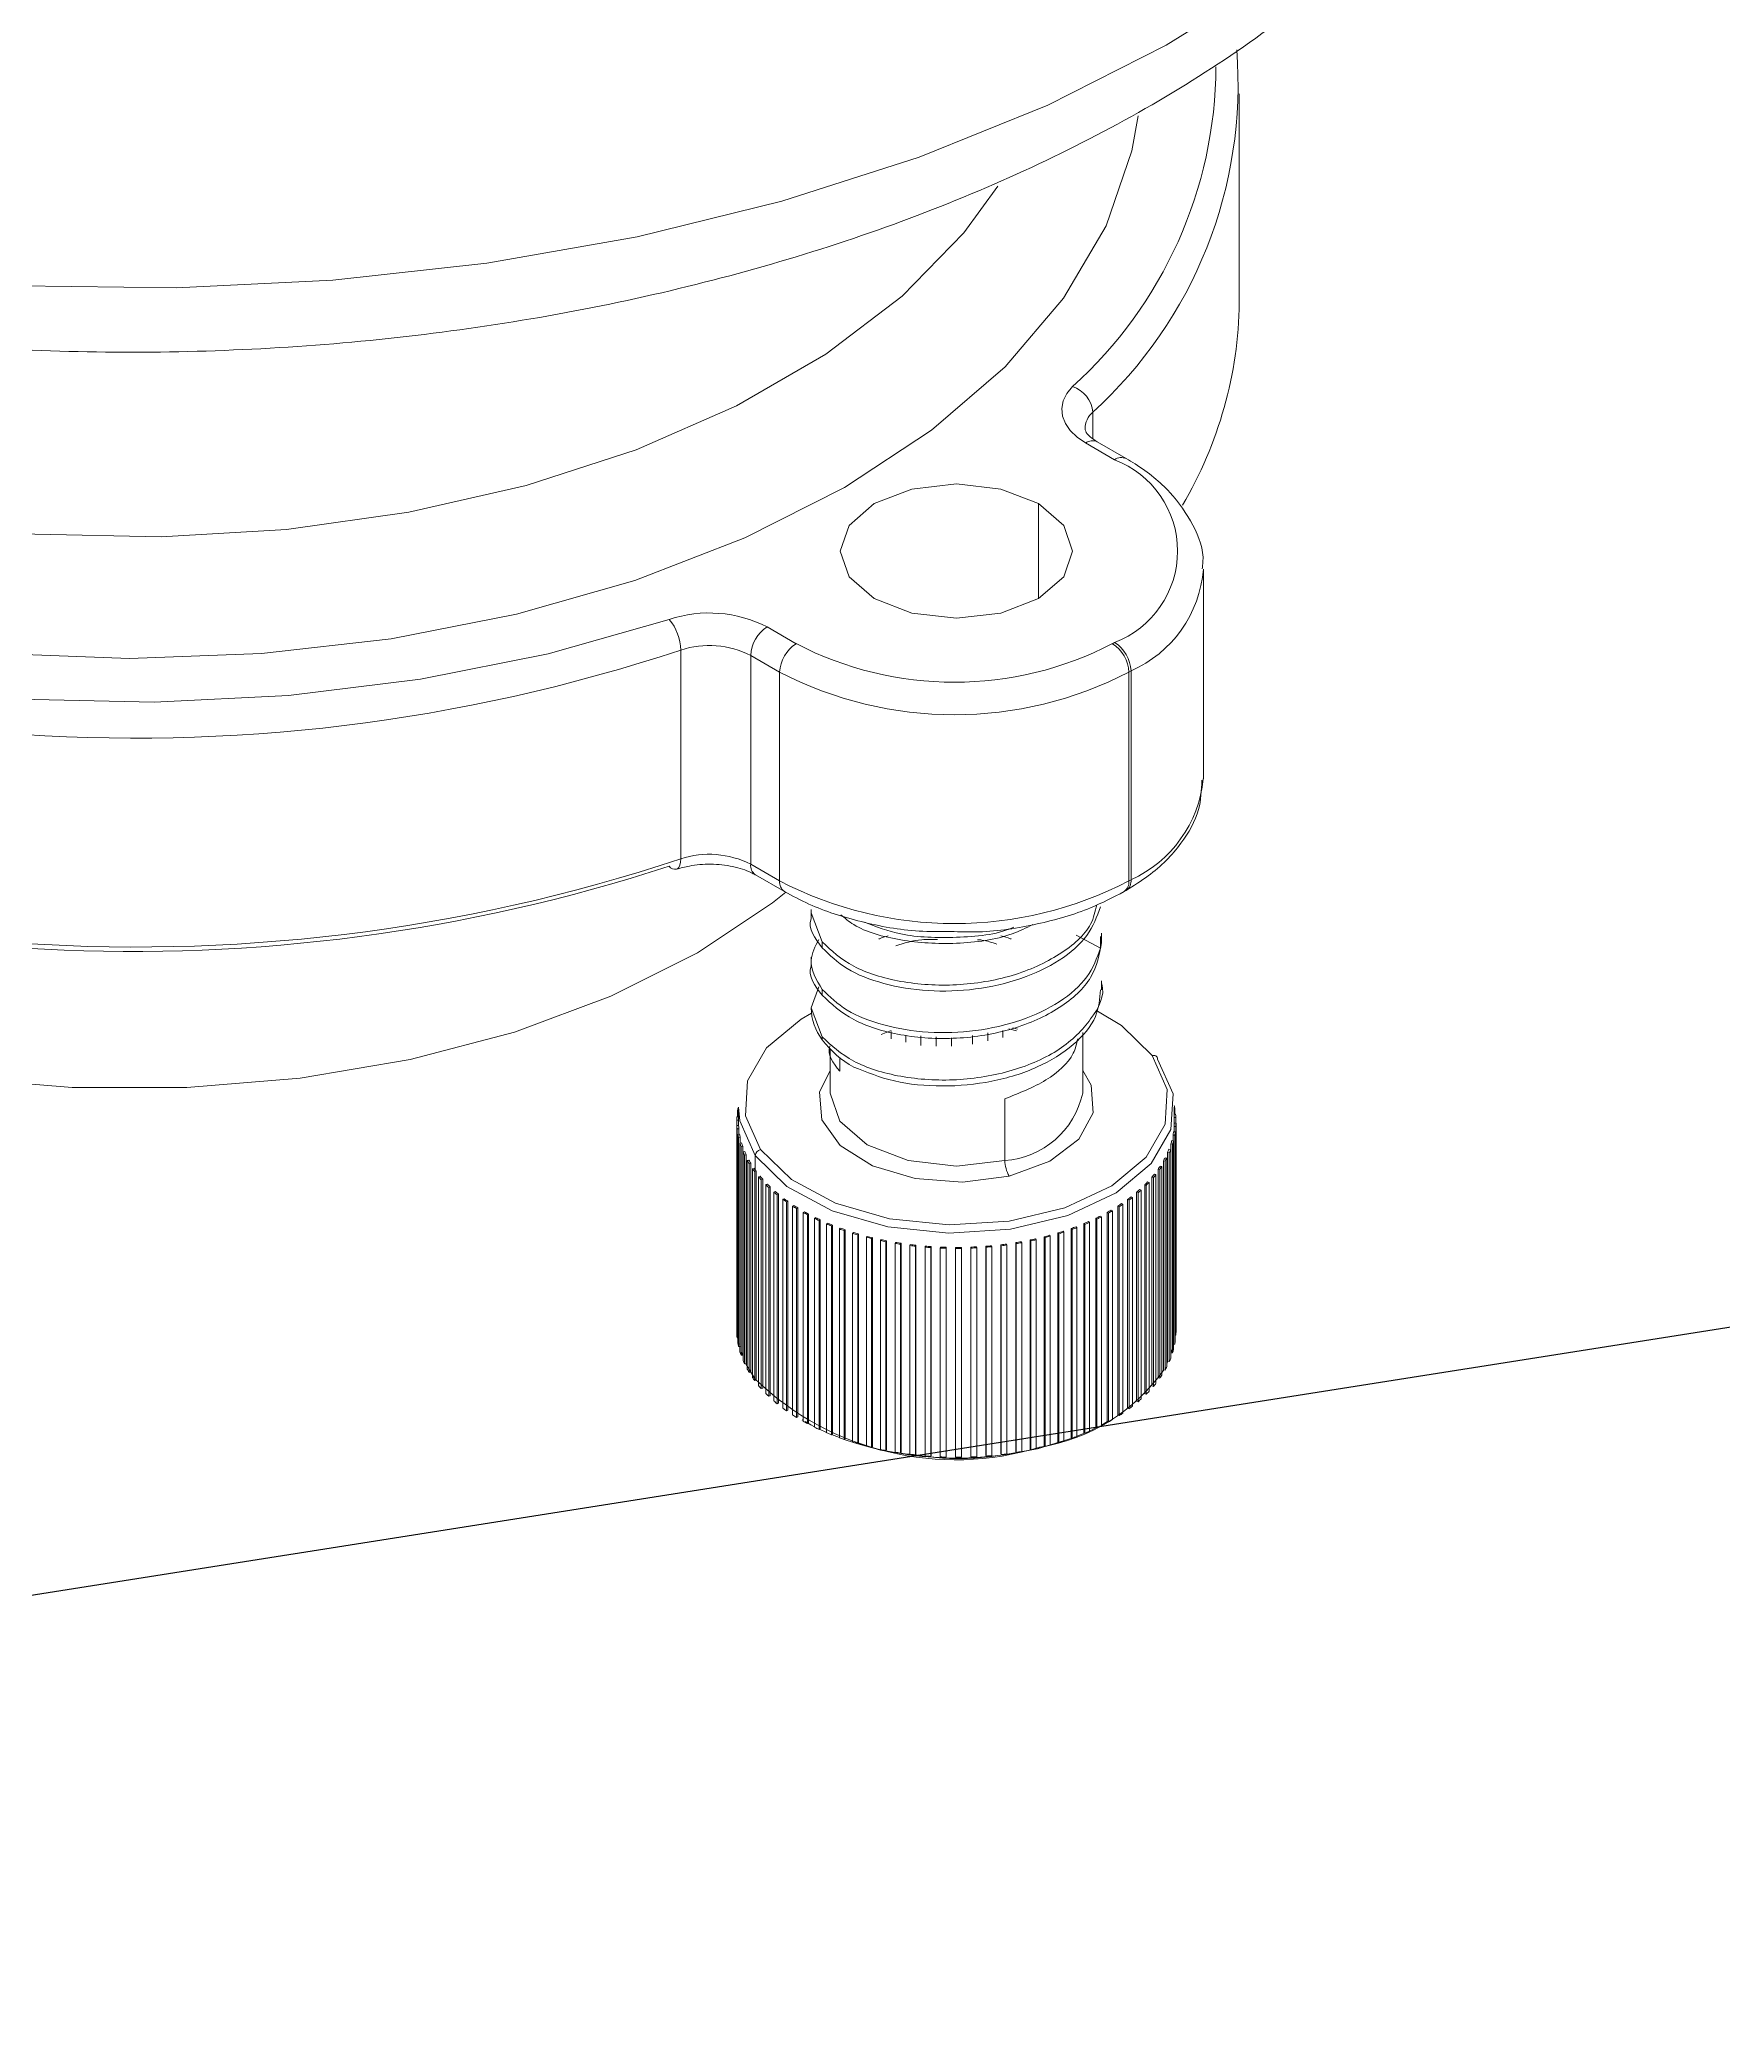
# Model space of a CAD drawing. Header units: centimetres. Extents: x -13594 to 4017, y -3206 to 1780.
# Drawn here: x -325.3 to -275, y -3063.3 to -3003.8 of the extents above; entities that cross this region are included whole.
import ezdxf
from ezdxf import colors
from ezdxf.entities.mleader import LeaderData, LeaderLine
from ezdxf.math import Vec2, Vec3

# ---------------------------------------------------------------- set-up
doc = ezdxf.new("R2010")
doc.units = ezdxf.units.CM
doc.layers.add('num of plumbing', color=250, linetype='Continuous')

msp = doc.modelspace()

# ---------------------------------------------------------------- linework, layer by layer
at = {"color": 7, "linetype": 'Continuous', "lineweight": 0}
for p, q in [((-289.429, -3011.684), (-289.429, -3005.446)), ((-293.809, -3015.747), (-293.809, -3014.955)), ((-293.156, -3016.378), (-294.021, -3015.878)), ((-292.809, -3016.343), (-293.674, -3015.844)), ((-295.427, -3020.524), (-295.427, -3017.689)), ((-290.504, -3025.911), (-290.504, -3019.673)), ((-303.538, -3021.372), (-302.673, -3021.872)), ((-293.22, -3021.872), (-293.156, -3021.835)), ((-306.119, -3028.299), (-306.119, -3022.061)), ((-303.164, -3022.722), (-304.029, -3022.223)), ((-304.029, -3028.46), (-304.029, -3022.223)), ((-303.164, -3028.96), (-303.164, -3022.722)), ((-292.665, -3022.685), (-292.729, -3022.722)), ((-292.729, -3028.96), (-292.729, -3022.722)), ((-292.665, -3028.923), (-292.665, -3022.685)), ((-304.029, -3028.46), (-303.164, -3028.96)), ((-303.885, -3028.778), (-303.02, -3029.278)), ((-292.729, -3028.96), (-292.665, -3028.923)), ((-292.872, -3029.278), (-292.809, -3029.241)), ((-302.223, -3029.817), (-302.223, -3030.086)), ((-301.891, -3030.781), (-302.223, -3029.912)), ((-301.891, -3030.959), (-301.891, -3030.781)), ((-294.301, -3030.574), (-293.579, -3030.972)), ((-293.579, -3030.618), (-293.579, -3030.972)), ((-293.542, -3030.795), (-293.542, -3030.519)), ((-302.223, -3031.235), (-302.223, -3031.504)), ((-293.542, -3032.213), (-293.542, -3031.944)), ((-301.99, -3032.118), (-302.223, -3032.747)), ((-301.891, -3032.376), (-301.891, -3032.199)), ((-302.223, -3032.747), (-301.891, -3033.617)), ((-301.891, -3033.705), (-301.891, -3033.617)), ((-299.834, -3033.43), (-300.129, -3033.544)), ((-299.834, -3033.459), (-299.834, -3033.68)), ((-299.393, -3033.563), (-299.393, -3033.776)), ((-298.943, -3033.59), (-298.943, -3033.873)), ((-298.489, -3033.618), (-298.489, -3033.893)), ((-298.032, -3033.646), (-298.032, -3033.89)), ((-297.402, -3033.575), (-297.402, -3033.839)), ((-296.947, -3033.498), (-296.947, -3033.737)), ((-296.496, -3033.422), (-296.496, -3033.637)), ((-296.088, -3033.436), (-296.317, -3033.377)), ((-296.052, -3033.389), (-296.197, -3033.345)), ((-294.106, -3035.296), (-294.106, -3033.483)), ((-301.659, -3033.979), (-301.659, -3035.296)), ((-301.37, -3034.644), (-301.37, -3034.236)), ((-296.434, -3037.31), (-296.434, -3035.467)), ((-304.445, -3036.101), (-304.445, -3042.338)), ((-304.393, -3036.101), (-304.445, -3036.101)), ((-304.44, -3036.001), (-304.393, -3036.002)), ((-304.393, -3035.838), (-304.423, -3035.836)), ((-304.423, -3035.836), (-304.423, -3036.002)), ((-304.407, -3035.738), (-304.393, -3035.738)), ((-304.393, -3035.721), (-304.393, -3036.264)), ((-291.372, -3036.192), (-291.372, -3035.721)), ((-291.353, -3035.764), (-291.372, -3035.765)), ((-291.372, -3035.929), (-291.331, -3035.928)), ((-291.323, -3036.028), (-291.372, -3036.029)), ((-291.353, -3035.764), (-291.353, -3035.929)), ((-291.323, -3036.028), (-291.323, -3036.193)), ((-304.442, -3036.266), (-304.39, -3036.264)), ((-304.442, -3036.266), (-304.442, -3042.503)), ((-304.382, -3036.364), (-304.434, -3036.365)), ((-304.434, -3036.365), (-304.434, -3042.603)), ((-304.412, -3036.53), (-304.36, -3036.526)), ((-304.412, -3036.53), (-304.412, -3042.767)), ((-304.34, -3036.625), (-304.392, -3036.628)), ((-304.392, -3036.628), (-304.392, -3042.866)), ((-304.382, -3036.528), (-304.382, -3036.364)), ((-304.34, -3036.791), (-304.34, -3036.625)), ((-291.447, -3036.715), (-291.395, -3036.72)), ((-291.41, -3036.553), (-291.41, -3036.718)), ((-291.358, -3036.556), (-291.41, -3036.553)), ((-291.395, -3036.72), (-291.395, -3042.957)), ((-291.394, -3036.454), (-291.342, -3036.457)), ((-291.377, -3036.291), (-291.377, -3036.455)), ((-291.325, -3036.292), (-291.377, -3036.291)), ((-291.372, -3036.192), (-291.32, -3036.193)), ((-291.358, -3036.556), (-291.358, -3042.794)), ((-291.342, -3036.457), (-291.342, -3042.695)), ((-291.325, -3036.292), (-291.325, -3042.53)), ((-291.32, -3036.193), (-291.32, -3042.431)), ((-304.35, -3036.792), (-304.298, -3036.786)), ((-304.35, -3036.792), (-304.35, -3043.029)), ((-304.267, -3036.884), (-304.318, -3036.889)), ((-304.318, -3036.889), (-304.318, -3043.127)), ((-304.267, -3043.121), (-304.267, -3036.884)), ((-304.256, -3037.05), (-304.205, -3037.043)), ((-304.256, -3037.05), (-304.256, -3043.288)), ((-304.162, -3037.139), (-304.213, -3037.147)), ((-304.213, -3037.147), (-304.213, -3043.384)), ((-304.162, -3043.377), (-304.162, -3037.139)), ((-304.131, -3037.305), (-304.082, -3037.295)), ((-304.131, -3037.305), (-304.131, -3043.543)), ((-303.895, -3037.163), (-303.895, -3037.588)), ((-291.698, -3037.321), (-291.698, -3043.559)), ((-291.648, -3037.33), (-291.698, -3037.321)), ((-291.648, -3037.33), (-291.648, -3043.568)), ((-291.646, -3037.226), (-291.596, -3037.235)), ((-291.596, -3037.235), (-291.596, -3043.473)), ((-291.571, -3037.069), (-291.571, -3043.307)), ((-291.52, -3037.076), (-291.571, -3037.069)), ((-291.531, -3036.972), (-291.48, -3036.979)), ((-291.52, -3037.076), (-291.52, -3043.314)), ((-291.48, -3036.979), (-291.48, -3043.217)), ((-291.475, -3036.813), (-291.475, -3043.05)), ((-291.423, -3036.818), (-291.475, -3036.813)), ((-291.423, -3036.818), (-291.423, -3043.055)), ((-304.027, -3037.389), (-304.076, -3037.399)), ((-304.076, -3037.399), (-304.076, -3043.637)), ((-304.027, -3043.627), (-304.027, -3037.389)), ((-303.976, -3037.554), (-303.928, -3037.542)), ((-303.976, -3037.554), (-303.976, -3043.791)), ((-303.862, -3037.634), (-303.91, -3037.645)), ((-303.91, -3037.645), (-303.91, -3043.883)), ((-303.862, -3043.872), (-303.862, -3037.634)), ((-303.791, -3037.796), (-303.745, -3037.782)), ((-303.791, -3037.796), (-303.791, -3044.033)), ((-303.668, -3037.871), (-303.714, -3037.885)), ((-303.714, -3037.885), (-303.714, -3044.122)), ((-303.668, -3044.109), (-303.668, -3037.871)), ((-292.041, -3037.806), (-292.041, -3044.044)), ((-291.994, -3037.819), (-292.041, -3037.806)), ((-291.994, -3037.819), (-291.994, -3044.057)), ((-291.967, -3037.717), (-291.92, -3037.73)), ((-291.92, -3037.73), (-291.92, -3043.967)), ((-291.855, -3037.567), (-291.855, -3043.805)), ((-291.806, -3037.578), (-291.855, -3037.567)), ((-291.806, -3037.578), (-291.806, -3043.816)), ((-291.792, -3037.475), (-291.743, -3037.486)), ((-291.743, -3037.486), (-291.743, -3043.723)), ((-303.577, -3038.03), (-303.533, -3038.014)), ((-303.577, -3038.03), (-303.577, -3044.267)), ((-303.445, -3038.1), (-303.49, -3038.115)), ((-303.49, -3038.115), (-303.49, -3044.353)), ((-303.445, -3044.338), (-303.445, -3038.1)), ((-303.336, -3038.254), (-303.293, -3038.237)), ((-303.336, -3038.254), (-303.336, -3044.492)), ((-303.196, -3038.319), (-303.238, -3038.336)), ((-303.238, -3038.336), (-303.238, -3044.574)), ((-303.196, -3044.557), (-303.196, -3038.319)), ((-303.068, -3038.469), (-303.027, -3038.45)), ((-303.068, -3038.469), (-303.068, -3044.707)), ((-302.92, -3038.528), (-302.961, -3038.546)), ((-302.92, -3044.765), (-302.92, -3038.528)), ((-292.766, -3038.471), (-292.766, -3044.709)), ((-292.725, -3038.49), (-292.766, -3038.471)), ((-292.725, -3038.49), (-292.725, -3044.727)), ((-292.662, -3038.392), (-292.62, -3038.411)), ((-292.62, -3038.411), (-292.62, -3044.648)), ((-292.498, -3038.26), (-292.498, -3044.497)), ((-292.455, -3038.276), (-292.498, -3038.26)), ((-292.455, -3038.276), (-292.455, -3044.514)), ((-292.403, -3038.177), (-292.36, -3038.193)), ((-292.36, -3038.193), (-292.36, -3044.431)), ((-292.256, -3038.038), (-292.256, -3044.275)), ((-292.21, -3038.052), (-292.256, -3038.038)), ((-292.21, -3038.052), (-292.21, -3044.29)), ((-292.171, -3037.951), (-292.126, -3037.966)), ((-292.126, -3037.966), (-292.126, -3044.204)), ((-302.961, -3038.546), (-302.961, -3044.784)), ((-302.775, -3038.672), (-302.737, -3038.652)), ((-302.775, -3038.672), (-302.775, -3044.91)), ((-302.62, -3038.725), (-302.659, -3038.745)), ((-302.659, -3038.745), (-302.659, -3044.983)), ((-302.62, -3044.963), (-302.62, -3038.725)), ((-302.458, -3038.863), (-302.422, -3038.841)), ((-302.458, -3038.863), (-302.458, -3045.101)), ((-302.297, -3038.909), (-302.333, -3038.931)), ((-302.333, -3038.931), (-302.333, -3045.169)), ((-302.297, -3045.147), (-302.297, -3038.909)), ((-302.118, -3039.04), (-302.085, -3039.017)), ((-302.118, -3039.04), (-302.118, -3045.278)), ((-301.953, -3039.08), (-301.986, -3039.104)), ((-301.986, -3039.104), (-301.986, -3045.341)), ((-301.953, -3045.318), (-301.953, -3039.08)), ((-293.936, -3039.136), (-293.905, -3039.16)), ((-293.715, -3039.035), (-293.715, -3045.272)), ((-293.682, -3039.057), (-293.715, -3039.035)), ((-293.682, -3039.057), (-293.682, -3045.295)), ((-293.585, -3038.97), (-293.551, -3038.993)), ((-293.551, -3038.993), (-293.551, -3045.231)), ((-293.377, -3038.86), (-293.377, -3045.097)), ((-293.34, -3038.881), (-293.377, -3038.86)), ((-293.34, -3038.881), (-293.34, -3045.119)), ((-293.254, -3038.79), (-293.217, -3038.811)), ((-293.217, -3038.811), (-293.217, -3045.049)), ((-293.06, -3038.672), (-293.06, -3044.909)), ((-293.021, -3038.692), (-293.06, -3038.672)), ((-293.021, -3038.692), (-293.021, -3044.929)), ((-292.946, -3038.597), (-292.907, -3038.617)), ((-292.907, -3038.617), (-292.907, -3044.855)), ((-301.759, -3039.204), (-301.728, -3039.179)), ((-301.759, -3039.204), (-301.759, -3045.442)), ((-301.588, -3039.237), (-301.618, -3039.262)), ((-301.618, -3039.262), (-301.618, -3045.499)), ((-301.588, -3045.475), (-301.588, -3039.237)), ((-301.38, -3039.353), (-301.352, -3039.327)), ((-301.38, -3039.353), (-301.38, -3045.59)), ((-301.206, -3039.379), (-301.233, -3039.404)), ((-301.233, -3039.404), (-301.233, -3045.642)), ((-301.206, -3045.617), (-301.206, -3039.379)), ((-300.984, -3039.486), (-300.96, -3039.459)), ((-300.984, -3039.486), (-300.984, -3045.723)), ((-300.807, -3039.505), (-300.831, -3039.531)), ((-300.831, -3039.531), (-300.831, -3045.769)), ((-300.807, -3045.742), (-300.807, -3039.505)), ((-300.573, -3039.602), (-300.552, -3039.575)), ((-300.573, -3039.602), (-300.573, -3045.84)), ((-300.394, -3039.614), (-300.415, -3039.642)), ((-300.415, -3039.642), (-300.415, -3045.88)), ((-300.394, -3045.852), (-300.394, -3039.614)), ((-300.149, -3039.702), (-300.131, -3039.674)), ((-300.149, -3039.702), (-300.149, -3045.94)), ((-299.969, -3039.707), (-299.986, -3039.735)), ((-299.969, -3045.945), (-299.969, -3039.707)), ((-295.678, -3039.683), (-295.678, -3045.921)), ((-295.659, -3039.711), (-295.678, -3039.683)), ((-295.659, -3039.711), (-295.659, -3045.949)), ((-295.517, -3039.648), (-295.498, -3039.676)), ((-295.498, -3039.676), (-295.498, -3045.914)), ((-295.256, -3039.586), (-295.256, -3045.824)), ((-295.234, -3039.613), (-295.256, -3039.586)), ((-295.234, -3039.613), (-295.234, -3045.851)), ((-295.099, -3039.544), (-295.078, -3039.572)), ((-295.078, -3039.572), (-295.078, -3045.81)), ((-294.847, -3039.472), (-294.847, -3045.709)), ((-294.822, -3039.498), (-294.847, -3039.472)), ((-294.822, -3039.498), (-294.822, -3045.736)), ((-294.695, -3039.424), (-294.671, -3039.451)), ((-294.671, -3039.451), (-294.671, -3045.688)), ((-294.452, -3039.341), (-294.452, -3045.579)), ((-294.424, -3039.367), (-294.452, -3039.341)), ((-294.424, -3039.367), (-294.424, -3045.604)), ((-294.307, -3039.288), (-294.279, -3039.313)), ((-294.279, -3039.313), (-294.279, -3045.551)), ((-294.075, -3039.195), (-294.075, -3045.433)), ((-294.044, -3039.219), (-294.075, -3039.195)), ((-294.044, -3039.219), (-294.044, -3045.457)), ((-293.905, -3039.16), (-293.905, -3045.398)), ((-299.986, -3039.735), (-299.986, -3045.973)), ((-299.713, -3039.785), (-299.7, -3039.756)), ((-299.713, -3039.785), (-299.713, -3046.023)), ((-299.534, -3039.782), (-299.548, -3039.811)), ((-299.548, -3039.811), (-299.548, -3046.049)), ((-299.534, -3046.02), (-299.534, -3039.782)), ((-299.269, -3039.85), (-299.259, -3039.82)), ((-299.269, -3039.85), (-299.269, -3046.088)), ((-299.09, -3039.84), (-299.101, -3039.869)), ((-299.101, -3039.869), (-299.101, -3046.107)), ((-299.09, -3046.078), (-299.09, -3039.84)), ((-298.819, -3039.897), (-298.812, -3039.867)), ((-298.819, -3039.897), (-298.819, -3046.134)), ((-298.641, -3039.88), (-298.648, -3039.909)), ((-298.648, -3039.909), (-298.648, -3046.147)), ((-298.641, -3046.117), (-298.641, -3039.88)), ((-298.363, -3039.925), (-298.36, -3039.895)), ((-298.363, -3039.925), (-298.363, -3046.163)), ((-298.188, -3039.901), (-298.191, -3039.931)), ((-298.191, -3039.931), (-298.191, -3046.169)), ((-298.188, -3046.139), (-298.188, -3039.901)), ((-297.906, -3039.905), (-297.906, -3046.143)), ((-297.905, -3039.935), (-297.906, -3039.905)), ((-297.905, -3039.935), (-297.905, -3046.173)), ((-297.734, -3039.904), (-297.733, -3039.934)), ((-297.733, -3039.934), (-297.733, -3046.172)), ((-297.452, -3039.897), (-297.452, -3046.135)), ((-297.448, -3039.927), (-297.452, -3039.897)), ((-297.448, -3039.927), (-297.448, -3046.165)), ((-297.28, -3039.889), (-297.276, -3039.919)), ((-297.276, -3039.919), (-297.276, -3046.157)), ((-297, -3039.871), (-297, -3046.108)), ((-296.992, -3039.9), (-297, -3039.871)), ((-296.992, -3039.9), (-296.992, -3046.138)), ((-296.829, -3039.856), (-296.822, -3039.885)), ((-296.822, -3039.885), (-296.822, -3046.123)), ((-296.552, -3039.826), (-296.552, -3046.064)), ((-296.54, -3039.855), (-296.552, -3039.826)), ((-296.54, -3039.855), (-296.54, -3046.093)), ((-296.384, -3039.804), (-296.372, -3039.834)), ((-296.372, -3039.834), (-296.372, -3046.071)), ((-296.11, -3039.763), (-296.11, -3046.001)), ((-296.096, -3039.792), (-296.11, -3039.763)), ((-296.096, -3039.792), (-296.096, -3046.03)), ((-295.945, -3039.735), (-295.931, -3039.764)), ((-295.931, -3039.764), (-295.931, -3046.002)), ((-304.442, -3042.338), (-304.445, -3042.338)), ((-304.412, -3042.602), (-304.434, -3042.603)), ((-291.325, -3042.53), (-291.342, -3042.53)), ((-304.35, -3042.863), (-304.392, -3042.866)), ((-304.344, -3042.863), (-304.359, -3042.788)), ((-304.267, -3043.121), (-304.318, -3043.127)), ((-304.273, -3043.122), (-304.299, -3043.039)), ((-291.423, -3043.055), (-291.475, -3043.05)), ((-291.446, -3042.969), (-291.47, -3043.051)), ((-291.358, -3042.794), (-291.395, -3042.792)), ((-304.162, -3043.377), (-304.213, -3043.384)), ((-303.895, -3043.844), (-304.17, -3043.378)), ((-304.027, -3043.627), (-304.076, -3043.637)), ((-303.862, -3043.872), (-303.91, -3043.883)), ((-291.806, -3043.816), (-291.855, -3043.805)), ((-291.648, -3043.568), (-291.698, -3043.559)), ((-291.564, -3043.308), (-291.596, -3043.381)), ((-291.52, -3043.314), (-291.571, -3043.307)), ((-303.668, -3044.109), (-303.714, -3044.122)), ((-303.445, -3044.338), (-303.49, -3044.353)), ((-292.21, -3044.29), (-292.256, -3044.275)), ((-291.994, -3044.057), (-292.041, -3044.044)), ((-303.196, -3044.557), (-303.238, -3044.574)), ((-302.92, -3044.765), (-302.961, -3044.784)), ((-302.62, -3044.963), (-302.659, -3044.983)), ((-302.487, -3045.059), (-302.458, -3045.076)), ((-293.021, -3044.929), (-293.06, -3044.909)), ((-292.725, -3044.727), (-292.766, -3044.709)), ((-292.455, -3044.514), (-292.498, -3044.497)), ((-302.297, -3045.147), (-302.333, -3045.169)), ((-301.953, -3045.318), (-301.986, -3045.341)), ((-301.975, -3045.334), (-301.759, -3045.434)), ((-301.588, -3045.475), (-301.618, -3045.499)), ((-301.614, -3045.496), (-301.38, -3045.588)), ((-301.234, -3045.642), (-300.956, -3045.735)), ((-301.206, -3045.617), (-301.233, -3045.642)), ((-295.432, -3045.908), (-294.425, -3045.603)), ((-294.424, -3045.604), (-294.452, -3045.579)), ((-294.279, -3045.547), (-294.05, -3045.452)), ((-294.044, -3045.457), (-294.075, -3045.433)), ((-293.682, -3045.295), (-293.715, -3045.272)), ((-293.551, -3045.213), (-293.364, -3045.109)), ((-293.34, -3045.119), (-293.377, -3045.097)), ((-293.364, -3045.109), (-293.36, -3045.107)), ((-300.807, -3045.742), (-300.831, -3045.769)), ((-300.394, -3045.852), (-300.415, -3045.88)), ((-299.969, -3045.945), (-299.986, -3045.973)), ((-299.534, -3046.02), (-299.548, -3046.049)), ((-299.09, -3046.078), (-299.101, -3046.107)), ((-298.641, -3046.117), (-298.648, -3046.147)), ((-298.188, -3046.139), (-298.191, -3046.169)), ((-297.905, -3046.173), (-297.906, -3046.143)), ((-297.448, -3046.165), (-297.452, -3046.135)), ((-296.992, -3046.138), (-297, -3046.108)), ((-296.54, -3046.093), (-296.552, -3046.064)), ((-296.096, -3046.03), (-296.11, -3046.001)), ((-295.659, -3045.949), (-295.678, -3045.921)), ((-295.432, -3045.908), (-295.386, -3045.873)), ((-295.234, -3045.851), (-295.256, -3045.824)), ((-294.822, -3045.736), (-294.847, -3045.709))]:
    msp.add_line(p, q, dxfattribs=at)
at = {"color": 7, "linetype": 'Continuous', "lineweight": 0, "flags": 128}
for points in [[(-342.724, -3008.474), (-339.543, -3009.318), (-335.114, -3010.218), (-330.546, -3010.843), (-325.89, -3011.187), (-321.196, -3011.245), (-316.518, -3011.017), (-311.908, -3010.505), (-307.417, -3009.716), (-303.095, -3008.657), (-298.991, -3007.342), (-295.15, -3005.783), (-291.615, -3004), (-288.426, -3002.011), (-285.618, -2999.839), (-283.222, -2997.509), (-281.266, -2995.045), (-279.77, -2992.476), (-278.753, -2989.83), (-278.224, -2987.137), (-278.145, -2985.776)], [(-292.456, -3006.107), (-292.639, -3007.156), (-293.41, -3009.393), (-294.68, -3011.553), (-296.428, -3013.599), (-298.624, -3015.496), (-301.229, -3017.211), (-304.2, -3018.715), (-307.486, -3019.983), (-311.03, -3020.992), (-314.772, -3021.725), (-318.647, -3022.17), (-322.591, -3022.319), (-326.534, -3022.17), (-330.409, -3021.725), (-334.151, -3020.992), (-337.695, -3019.983), (-340.981, -3018.715), (-343.952, -3017.211)], [(-342.11, -3014.022), (-339.271, -3015.451), (-336.12, -3016.644), (-332.718, -3017.578), (-329.127, -3018.236), (-325.414, -3018.606), (-321.648, -3018.68), (-317.9, -3018.457), (-314.239, -3017.942), (-310.734, -3017.145), (-307.45, -3016.079), (-304.448, -3014.764), (-301.784, -3013.226), (-299.507, -3011.493), (-297.661, -3009.597), (-296.649, -3008.202)], [(-350.71, -3014.249), (-349.406, -3015.446), (-346.93, -3017.284), (-344.078, -3018.93), (-340.894, -3020.36), (-337.428, -3021.55), (-333.733, -3022.484), (-329.867, -3023.145), (-325.887, -3023.525), (-321.857, -3023.617), (-317.839, -3023.42), (-313.893, -3022.937), (-310.082, -3022.175), (-306.464, -3021.146)], [(-294.021, -3015.878), (-294.278, -3015.704), (-294.481, -3015.508), (-294.627, -3015.295), (-294.712, -3015.072), (-294.732, -3014.843), (-294.688, -3014.616), (-294.58, -3014.396), (-294.412, -3014.189)], [(-300.338, -3020.524), (-301.091, -3019.873), (-301.355, -3019.106), (-301.091, -3018.339), (-300.338, -3017.689), (-299.211, -3017.254), (-297.883, -3017.102), (-296.554, -3017.254), (-295.427, -3017.689)], [(-295.427, -3017.689), (-294.674, -3018.339), (-294.41, -3019.106), (-294.674, -3019.873), (-295.427, -3020.524), (-296.554, -3020.958), (-297.883, -3021.111), (-299.211, -3020.958), (-300.338, -3020.524)], [(-306.119, -3028.299), (-306.126, -3028.403), (-306.145, -3028.49), (-306.177, -3028.556), (-306.22, -3028.598), (-306.245, -3028.61)], [(-302.974, -3029.295), (-303.375, -3029.614), (-305.618, -3031.108), (-308.206, -3032.403), (-311.087, -3033.472), (-314.202, -3034.293), (-317.488, -3034.85), (-320.878, -3035.131), (-324.303, -3035.131), (-327.693, -3034.85), (-330.979, -3034.293), (-334.094, -3033.472), (-336.975, -3032.403), (-339.563, -3031.108)], [(-302.214, -3032.909), (-302.525, -3033.089), (-303.552, -3033.945), (-304.12, -3034.933), (-304.183, -3035.974), (-303.735, -3036.983)], [(-292.03, -3034.177), (-292.952, -3033.282), (-293.67, -3032.847)], [(-303.895, -3037.163), (-302.948, -3038.082), (-301.591, -3038.811), (-299.933, -3039.289), (-298.109, -3039.478), (-296.267, -3039.362), (-294.555, -3038.952), (-293.113, -3038.28), (-292.058, -3037.401), (-291.474, -3036.385), (-291.41, -3035.316), (-291.87, -3034.28)], [(-303.735, -3036.983), (-302.813, -3037.878), (-301.492, -3038.587), (-299.878, -3039.052), (-298.103, -3039.236), (-296.31, -3039.123), (-294.644, -3038.724), (-293.241, -3038.07), (-292.213, -3037.214), (-291.645, -3036.226), (-291.582, -3035.185), (-292.03, -3034.177)], [(-301.659, -3034.623), (-301.972, -3035.271), (-301.908, -3036.097), (-301.359, -3036.861), (-300.39, -3037.47), (-299.119, -3037.851), (-297.699, -3037.958), (-296.301, -3037.778)], [(-296.301, -3037.778), (-295.094, -3037.333), (-294.223, -3036.677), (-293.793, -3035.888), (-293.857, -3035.062), (-294.106, -3034.623)], [(-301.659, -3035.296), (-301.659, -3035.298), (-301.37, -3036.132), (-300.551, -3036.839), (-299.325, -3037.311), (-297.879, -3037.476), (-296.434, -3037.31)], [(-304.393, -3035.721), (-304.355, -3036.127), (-303.895, -3037.163)], [(-302.401, -3045.109), (-302.232, -3045.203), (-302.118, -3045.263)], [(-293.905, -3045.388), (-293.869, -3045.371), (-293.694, -3045.287)]]:
    msp.add_lwpolyline(points, dxfattribs=at)
at = {"color": 7, "linetype": 'Continuous', "lineweight": 0}
for centre, radius, start, end in [((-302.665, -3005.169), 13.198, 312.14048, 4.48198), ((-303.063, -3004.57), 12.937, 311.96777, 359.6813), ((-301.606, -3011.527), 12.178, 329.35193, 359.26132), ((-294.687, -3015.025), 0.88, 4.56058, 71.82126), ((-293.342, -3015.472), 0.697, 132.12389, 178.56591), ((-293.818, -3016.162), 0.349, 65.69288, 125.61758), ((-292.953, -3016.662), 0.349, 65.70859, 125.61621), ((-294.192, -3019.106), 2.918, 290.78342, 69.21658), ((-322.412, -2972.974), 51.721, 242.81827, 288.36233), ((-294.119, -3019.364), 3.626, 293.64239, 355.57851), ((-305.271, -3024.765), 3.81, 62.93803, 108.24257), ((-307.568, -3022.085), 1.449, 0.93515, 40.37641), ((-302.963, -3022.271), 1.067, 122.60548, 177.39452), ((-302.098, -3022.771), 1.067, 122.60548, 177.39452), ((-297.946, -3012.749), 10.274, 242.60967, 297.39033), ((-293.795, -3022.771), 1.067, 2.60548, 57.39452), ((-293.731, -3022.734), 1.067, 2.60548, 57.39452), ((-305.267, -3024.646), 2.721, 62.93803, 108.24257), ((-297.946, -3012.652), 11.341, 242.60967, 297.39033), ((-322.412, -2979.212), 51.721, 242.81827, 288.36233), ((-294.197, -3025.543), 3.711, 294.37466, 354.3052), ((-322.479, -2979.432), 51.633, 246.04811, 288.0694), ((-305.267, -3030.884), 2.721, 62.93803, 108.24257), ((-306.282, -3028.392), 0.221, 214.77505, 279.62461), ((-303.679, -3028.494), 0.352, 174.497, 232.96644), ((-302.816, -3028.994), 0.349, 174.38035, 234.29361), ((-297.946, -3018.89), 11.341, 242.60967, 297.39033), ((-293.076, -3028.994), 0.349, 305.70586, 5.6197), ((-293.005, -3028.961), 0.342, 305.01333, 6.29885), ((-300.58, -3032.715), 1.643, 181.1161, 217.07453), ((-299.518, -3031.906), 2.978, 217.17092, 241.2876), ((-291.987, -3034.286), 0.117, 2.88992, 111.51322), ((-296.617, -3034.745), 2.571, 274.085, 347.6226), ((-302.254, -3036.147), 2.192, 176.19292, 178.79168), ((-302.199, -3036.153), 2.247, 169.34048, 171.89647), ((-293.592, -3036.158), 2.273, 9.98393, 12.51997), ((-293.52, -3036.147), 2.2, 3.11845, 5.71026), ((-302.245, -3036.146), 2.2, 183.11845, 185.71026), ((-302.173, -3036.135), 2.273, 189.98393, 192.51997), ((-302.21, -3036.146), 2.183, 183.10809, 185.72053), ((-302.139, -3036.136), 2.255, 189.97379, 192.53002), ((-293.716, -3036.113), 2.348, 342.67493, 345.16359), ((-293.683, -3036.113), 2.367, 342.68481, 345.15381), ((-293.6, -3036.14), 2.229, 349.33026, 351.9066), ((-293.546, -3036.147), 2.174, 356.18252, 358.80198), ((-293.566, -3036.14), 2.247, 349.34048, 351.89647), ((-293.511, -3036.147), 2.192, 356.19292, 358.79168), ((-302.04, -3036.1), 2.411, 196.66403, 199.10254), ((-302.007, -3036.101), 2.392, 196.65427, 199.1122), ((-301.85, -3036.027), 2.614, 203.05618, 205.36652), ((-301.819, -3036.027), 2.594, 203.04694, 205.37567), ((-301.611, -3035.903), 2.884, 209.08911, 211.25303), ((-301.581, -3035.905), 2.861, 209.08045, 211.2616), ((-303.693, -3037.182), 0.204, 102.04979, 174.62642), ((-295.519, -3037.303), 0.915, 180.41784, 211.30748), ((-294.114, -3035.944), 2.781, 330.32219, 332.5452), ((-294.084, -3035.942), 2.803, 330.33101, 332.53646), ((-293.889, -3036.052), 2.531, 336.31626, 338.683), ((-293.857, -3036.051), 2.552, 336.32565, 338.67369), ((-301.329, -3035.719), 3.22, 214.72405, 216.7346), ((-301.33, -3035.742), 3.16, 214.71051, 215.73116), ((-301.274, -3035.702), 3.23, 215.73116, 216.73707), ((-301.014, -3035.47), 3.622, 219.95045, 221.80949), ((-300.99, -3035.475), 3.593, 219.94302, 221.81685), ((-294.687, -3035.55), 3.477, 319.54294, 321.45832), ((-294.661, -3035.545), 3.505, 319.55055, 321.45079), ((-294.383, -3035.779), 3.096, 324.72839, 326.79772), ((-294.355, -3035.776), 3.121, 324.7366, 326.78959), ((-300.677, -3035.151), 4.086, 224.77893, 226.49436), ((-300.655, -3035.159), 4.054, 224.77207, 226.50116), ((-300.327, -3034.764), 4.608, 229.23401, 230.81732), ((-300.308, -3034.775), 4.572, 229.22767, 230.82359), ((-299.975, -3034.312), 5.181, 233.348, 234.81234), ((-299.959, -3034.327), 5.14, 233.34214, 234.81814), ((-295.711, -3034.456), 4.979, 306.25305, 307.76076), ((-295.693, -3034.443), 5.018, 306.25903, 307.75484), ((-295.361, -3034.888), 4.423, 310.33448, 311.96585), ((-295.341, -3034.878), 4.459, 310.34095, 311.95944), ((-295.016, -3035.253), 3.921, 314.7535, 316.52148), ((-294.993, -3035.246), 3.952, 314.76052, 316.51453), ((-299.632, -3033.803), 5.796, 237.15647, 238.51537), ((-299.618, -3033.821), 5.75, 237.15103, 238.52076), ((-299.306, -3033.247), 6.44, 240.69526, 241.96188), ((-299.294, -3033.27), 6.389, 240.6902, 241.9669), ((-299.005, -3032.657), 7.102, 243.99875, 245.18537), ((-298.996, -3032.685), 7.046, 243.994, 245.19008), ((-296.966, -3032.249), 7.524, 292.59738, 293.74224), ((-296.69, -3032.848), 6.864, 295.67858, 296.89571), ((-296.68, -3032.822), 6.919, 295.68341, 296.89093), ((-296.384, -3033.426), 6.211, 298.96006, 300.26114), ((-296.372, -3033.404), 6.26, 298.96522, 300.25602), ((-296.055, -3033.966), 5.578, 302.47349, 303.87119), ((-296.04, -3033.948), 5.623, 302.47904, 303.8657), ((-298.736, -3032.049), 7.767, 247.09888, 248.21682), ((-298.729, -3032.082), 7.705, 247.09441, 248.22125), ((-298.504, -3031.441), 8.418, 250.02487, 251.08438), ((-298.499, -3031.478), 8.351, 250.02063, 251.08858), ((-298.311, -3030.85), 9.04, 252.8032, 253.81356), ((-298.308, -3030.892), 8.968, 252.79916, 253.81756), ((-298.158, -3030.294), 9.616, 255.4578, 256.42739), ((-298.156, -3030.341), 9.54, 255.45392, 256.43123), ((-298.044, -3029.792), 10.131, 258.01034, 258.94678), ((-298.043, -3029.843), 10.051, 258.00659, 258.95049), ((-297.695, -3029.974), 9.917, 281.73613, 282.68852), ((-297.693, -3029.924), 9.996, 281.73991, 282.68477), ((-297.571, -3030.488), 9.388, 284.27946, 285.2673), ((-297.569, -3030.443), 9.463, 284.28338, 285.26342), ((-297.409, -3031.051), 8.802, 286.92276, 287.95395), ((-297.405, -3031.01), 8.872, 286.92685, 287.9499), ((-297.206, -3031.644), 8.175, 289.68751, 290.77073), ((-297.201, -3031.608), 8.241, 289.69181, 290.76647), ((-296.958, -3032.218), 7.584, 292.60192, 293.73774), ((-297.965, -3029.36), 10.571, 260.48056, 261.39084), ((-297.965, -3029.413), 10.487, 260.47692, 261.39445), ((-297.917, -3029.011), 10.923, 262.88663, 263.77724), ((-297.916, -3029.067), 10.836, 262.88307, 263.78077), ((-297.892, -3028.758), 11.177, 265.24547, 266.12252), ((-297.892, -3028.816), 11.089, 265.24196, 266.12599), ((-297.883, -3028.608), 11.327, 267.57309, 268.44241), ((-297.883, -3028.668), 11.237, 267.56961, 268.44585), ((-297.883, -3028.629), 11.277, 269.8814, 270.75558), ((-297.883, -3028.568), 11.367, 269.88487, 270.75215), ((-297.88, -3028.698), 11.207, 272.19242, 273.07023), ((-297.88, -3028.639), 11.296, 272.1959, 273.06678), ((-297.868, -3028.876), 11.029, 274.51773, 275.40494), ((-297.868, -3028.817), 11.117, 274.52125, 275.40145), ((-297.838, -3029.154), 10.749, 276.87269, 277.77524), ((-297.838, -3029.098), 10.835, 276.87627, 277.77169), ((-297.782, -3029.524), 10.375, 279.27322, 280.19735), ((-297.781, -3029.471), 10.458, 279.27689, 280.19372), ((-302.245, -3042.384), 2.2, 183.11845, 185.71026), ((-293.566, -3042.378), 2.247, 349.34048, 351.89647), ((-293.511, -3042.384), 2.192, 356.19292, 358.79168), ((-302.173, -3042.373), 2.273, 189.98393, 192.51997), ((-302.04, -3042.338), 2.411, 196.66403, 199.10254), ((-301.85, -3042.264), 2.614, 203.05618, 205.36652), ((-293.857, -3042.289), 2.552, 336.32565, 338.67369), ((-293.683, -3042.351), 2.367, 342.68481, 345.15381), ((-301.611, -3042.14), 2.884, 209.08911, 211.25303), ((-301.329, -3041.957), 3.22, 214.72405, 216.7346), ((-297.911, -3037.608), 8.642, 226.17713, 286.99288), ((-296.271, -3040.347), 5.596, 279.1014, 324.9625), ((-294.355, -3042.014), 3.121, 324.7366, 326.78959), ((-294.084, -3042.18), 2.803, 330.33101, 332.53646), ((-301.014, -3041.708), 3.622, 219.95045, 221.80949), ((-300.677, -3041.389), 4.086, 224.77893, 226.49436), ((-300.327, -3041.002), 4.608, 229.23401, 230.81732), ((-295.341, -3041.115), 4.459, 310.34095, 311.95944), ((-294.993, -3041.484), 3.952, 314.76052, 316.51453), ((-294.661, -3041.783), 3.505, 319.55055, 321.45079), ((-299.975, -3040.55), 5.181, 233.348, 234.81234), ((-299.632, -3040.041), 5.796, 237.15647, 238.51537), ((-296.372, -3039.642), 6.26, 298.96522, 300.25602), ((-296.04, -3040.186), 5.623, 302.47904, 303.8657), ((-295.693, -3040.681), 5.018, 306.25903, 307.75484), ((-299.306, -3039.484), 6.44, 240.69526, 241.96188), ((-299.005, -3038.895), 7.102, 243.99875, 245.18537), ((-298.736, -3038.287), 7.767, 247.09888, 248.21682), ((-298.504, -3037.679), 8.418, 250.02487, 251.08438), ((-297.201, -3037.845), 8.241, 289.69181, 290.76647), ((-296.958, -3038.455), 7.584, 292.60192, 293.73774), ((-296.68, -3039.06), 6.919, 295.68341, 296.89093), ((-298.311, -3037.088), 9.04, 252.8032, 253.81356), ((-297.877, -3035.693), 10.504, 252.95388, 283.45982), ((-298.158, -3036.532), 9.616, 255.4578, 256.42739), ((-298.044, -3036.03), 10.131, 258.01034, 258.94678), ((-297.965, -3035.597), 10.571, 260.48056, 261.39084), ((-297.917, -3035.249), 10.923, 262.88663, 263.77724), ((-297.892, -3034.995), 11.177, 265.24547, 266.12252), ((-297.883, -3034.846), 11.327, 267.57309, 268.44241), ((-297.883, -3034.806), 11.367, 269.88487, 270.75215), ((-297.88, -3034.877), 11.296, 272.1959, 273.06678), ((-297.868, -3035.055), 11.117, 274.52125, 275.40145), ((-297.838, -3035.336), 10.835, 276.87627, 277.77169), ((-297.781, -3035.709), 10.458, 279.27689, 280.19372), ((-297.693, -3036.162), 9.996, 281.73991, 282.68477), ((-297.569, -3036.681), 9.463, 284.28338, 285.26342), ((-297.405, -3037.248), 8.872, 286.92685, 287.9499)]:
    msp.add_arc(centre, radius, start, end, dxfattribs=at)
for points, knots in [([(-344.662, -3009.593), (-344.456, -3009.672), (-343.005, -3010.224), (-340.104, -3011.024), (-335.995, -3011.966), (-331.742, -3012.634), (-327.411, -3013.051), (-323.034, -3013.208), (-318.654, -3013.104), (-314.311, -3012.741), (-310.044, -3012.12), (-305.893, -3011.246), (-301.894, -3010.123), (-298.085, -3008.759), (-294.503, -3007.158), (-291.181, -3005.331), (-288.156, -3003.286), (-285.466, -3001.037), (-283.149, -2998.604), (-281.242, -2996.015), (-279.767, -2993.308), (-278.765, -2990.524), (-278.22, -2988.012), (-278.201, -2986.437), (-278.194, -2985.811)], [0, 0, 0, 0, 0.0080031, 0.0563726, 0.1046468, 0.1528374, 0.200966, 0.2490595, 0.2971469, 0.3452545, 0.3934071, 0.4416358, 0.4899709, 0.5384399, 0.5870622, 0.635841, 0.684747, 0.7336659, 0.7823866, 0.830627, 0.878082, 0.9245433, 0.9700111, 1, 1, 1, 1]), ([(-293.674, -3015.844), (-293.751, -3015.793), (-293.935, -3015.671), (-294.036, -3015.51), (-294.035, -3015.474), (-294.034, -3015.457)], [0, 0, 0, 0, 0.275032, 0.654887, 1, 1, 1, 1]), ([(-290.539, -3019.64), (-290.529, -3019.569), (-290.465, -3019.125), (-290.78, -3018.311), (-291.453, -3017.319), (-292.222, -3016.693), (-292.72, -3016.396), (-292.809, -3016.343)], [0, 0, 0, 0, 0.055735, 0.345909, 0.635733, 0.934897, 1, 1, 1, 1]), ([(-292.809, -3029.241), (-292.584, -3029.101), (-291.932, -3028.694), (-291.154, -3027.898), (-290.589, -3026.91), (-290.561, -3026.249), (-290.548, -3025.954)], [0, 0, 0, 0, 0.168219, 0.488472, 0.772566, 1, 1, 1, 1]), ([(-306.246, -3028.611), (-306.12, -3028.575), (-305.807, -3028.486), (-305.212, -3028.44), (-304.556, -3028.51), (-304.114, -3028.654), (-303.929, -3028.754), (-303.885, -3028.778)], [0, 0, 0, 0, 0.165969, 0.413234, 0.668643, 0.920839, 1, 1, 1, 1]), ([(-303.02, -3029.278), (-302.78, -3029.406), (-302.09, -3029.775), (-300.747, -3030.206), (-299.284, -3030.479), (-298.372, -3030.471), (-298.057, -3030.468)], [0, 0, 0, 0, 0.173719, 0.501096, 0.827874, 1, 1, 1, 1]), ([(-298.057, -3030.468), (-297.776, -3030.478), (-296.899, -3030.507), (-295.45, -3030.274), (-293.978, -3029.854), (-293.197, -3029.447), (-292.872, -3029.278)], [0, 0, 0, 0, 0.148017, 0.461746, 0.776645, 1, 1, 1, 1]), ([(-301.891, -3030.959), (-302.112, -3030.669), (-302.333, -3030.378), (-302.223, -3030.087), (-302.222, -3030.086)], [0, 0, 0, 0, 0.997736, 1, 1, 1, 1]), ([(-293.691, -3029.674), (-293.734, -3029.868), (-293.853, -3030.417), (-294.75, -3031.192), (-296.169, -3031.841), (-297.882, -3032.126), (-299.575, -3032.018), (-301.057, -3031.558), (-301.613, -3031.04), (-301.891, -3030.781)], [0, 0, 0, 0, 0.083396, 0.236163, 0.388931, 0.541698, 0.694465, 0.847233, 1, 1, 1, 1]), ([(-301.334, -3029.969), (-301.214, -3030.072), (-300.803, -3030.426), (-299.559, -3030.774), (-297.897, -3030.876), (-296.454, -3030.686), (-295.799, -3030.361), (-295.598, -3030.261)], [0, 0, 0, 0, 0.106175, 0.365995, 0.625815, 0.885635, 1, 1, 1, 1]), ([(-296.162, -3030.337), (-296.18, -3030.346), (-296.666, -3030.567), (-297.894, -3030.677), (-299.479, -3030.634), (-300.282, -3030.325), (-300.633, -3030.189)], [0, 0, 0, 0, 0.0141484, 0.3693075, 0.7244665, 1, 1, 1, 1]), ([(-301.891, -3032.199), (-302.066, -3031.909), (-302.366, -3031.412), (-302.099, -3030.914), (-301.988, -3030.706)], [0, 0, 0, 0, 0.583002, 1, 1, 1, 1]), ([(-293.543, -3030.795), (-293.607, -3031.152), (-293.737, -3031.866), (-294.739, -3032.789), (-296.172, -3033.435), (-297.881, -3033.721), (-299.575, -3033.612), (-301.057, -3033.153), (-301.613, -3032.635), (-301.891, -3032.376)], [0, 0, 0, 0, 0.142579, 0.285483, 0.428386, 0.57129, 0.714193, 0.857097, 1, 1, 1, 1]), ([(-300.201, -3030.697), (-300.195, -3030.694), (-300.117, -3030.651), (-300.015, -3030.623), (-299.919, -3030.596)], [0, 0, 0, 0, 0.07045, 1, 1, 1, 1]), ([(-299.691, -3030.896), (-299.442, -3030.817), (-299.061, -3030.695), (-298.607, -3030.708), (-298.449, -3030.713)], [0, 0, 0, 0, 0.654037, 1, 1, 1, 1]), ([(-296.672, -3030.85), (-296.817, -3030.798), (-297, -3030.732), (-297.206, -3030.717), (-297.249, -3030.714)], [0, 0, 0, 0, 0.792681, 1, 1, 1, 1]), ([(-296.554, -3030.596), (-296.453, -3030.621), (-296.343, -3030.648), (-296.249, -3030.694), (-296.242, -3030.697)], [0, 0, 0, 0, 0.923255, 1, 1, 1, 1]), ([(-301.891, -3032.376), (-302.112, -3032.086), (-302.333, -3031.796), (-302.223, -3031.505), (-302.222, -3031.504)], [0, 0, 0, 0, 0.997736, 1, 1, 1, 1]), ([(-301.891, -3033.617), (-301.613, -3033.876), (-301.057, -3034.393), (-299.576, -3034.853), (-297.88, -3034.961), (-296.178, -3034.676), (-294.717, -3034.028), (-293.818, -3033.11), (-293.431, -3032.382), (-293.542, -3032.033), (-293.542, -3032.032)], [0, 0, 0, 0, 0.142837, 0.285674, 0.428511, 0.571348, 0.714185, 0.857022, 0.999859, 1, 1, 1, 1]), ([(-300.949, -3034.518), (-300.562, -3034.674), (-299.788, -3034.987), (-298.308, -3035.13), (-296.805, -3034.991), (-295.417, -3034.558), (-294.333, -3033.877), (-293.648, -3033.061), (-293.597, -3032.479), (-293.574, -3032.211)], [0, 0, 0, 0, 0.145871, 0.291741, 0.437612, 0.583483, 0.729354, 0.875224, 1, 1, 1, 1]), ([(-296.434, -3035.467), (-296.005, -3035.297), (-295.148, -3034.957), (-294.394, -3034.279), (-294.291, -3033.821), (-294.258, -3033.675)], [0, 0, 0, 0, 0.404956, 0.809912, 1, 1, 1, 1]), ([(-301.659, -3033.896), (-301.659, -3033.897), (-301.755, -3034.146), (-301.562, -3034.395), (-301.37, -3034.644)], [0, 0, 0, 0, 0.002264, 1, 1, 1, 1]), ([(-300.901, -3045.719), (-300.656, -3045.808), (-300.119, -3046.002), (-299.502, -3046.06), (-299.166, -3046.091)], [0, 0, 0, 0, 0.457214, 1, 1, 1, 1]), ([(-299.166, -3046.091), (-298.946, -3046.126), (-298.182, -3046.246), (-296.89, -3046.195), (-295.907, -3046.006), (-295.459, -3045.92)], [0, 0, 0, 0, 0.180163, 0.626354, 1, 1, 1, 1])]:
    msp.add_open_spline(points, degree=3, knots=knots, dxfattribs=at)
for points in [[(-293.579, -3029.732), (-293.685, -3030.024), (-293.897, -3030.608), (-294.761, -3031.356), (-295.923, -3031.915), (-297.302, -3032.231), (-298.742, -3032.279), (-300.083, -3032.059), (-301.221, -3031.612), (-301.668, -3031.176), (-301.891, -3030.959)], [(-293.579, -3030.972), (-293.685, -3031.264), (-293.897, -3031.849), (-294.761, -3032.597), (-295.923, -3033.156), (-297.302, -3033.471), (-298.742, -3033.519), (-300.083, -3033.299), (-301.221, -3032.852), (-301.668, -3032.417), (-301.891, -3032.199)]]:
    msp.add_open_spline(points, degree=3, dxfattribs=at)

# ---------------------------------------------------------------- leaders
at = {"layer": 'num of plumbing', "color": 1, "lineweight": 18}
ml = msp.add_multileader_mtext('Standard', dxfattribs=at)
ml.set_content('')
ml.set_leader_properties()
ml.build(insert=Vec2(0, 0))
ml.multileader.update_dxf_attribs({"text_right_attachment_type": 6, "dogleg_length": 0.36, "arrow_head_size": 37.73})
ctx = ml.context
ctx.base_point, ctx.char_height, ctx.arrow_head_size, ctx.landing_gap_size, ctx.plane_origin = Vec3(63.937, -3030.902, 8.049), 0.226, 37.73, 0.113, Vec3(61.831, -3212.052, 8.049)
ctx.right_attachment = 6
notes = []
notes.append((ctx, [(1, (1, 1, 0), (-202.687, -3030.902, 8.049), (1, 0), 266.624, [(0, [(-406.707, -3063.1, 8.049)], 0, [])])]))
ctx.mtext, ml.multileader.dxf.content_type = None, 0
for ctx, leaders in notes:
    for number, flags, end, landing, length, lines in leaders:
        leader = LeaderData()
        leader.index, (leader.has_last_leader_line, leader.has_dogleg_vector, leader.attachment_direction) = number, flags
        leader.last_leader_point, leader.dogleg_vector, leader.dogleg_length = Vec3(end), Vec3(landing), length
        for number, points, colour, breaks in lines:
            line = LeaderLine()
            line.index, line.vertices, line.color, line.breaks = number, Vec3.list(points), colors.encode_raw_color(colour), breaks
            leader.lines.append(line)
        ctx.leaders.append(leader)

doc.saveas('drawing.dxf')
